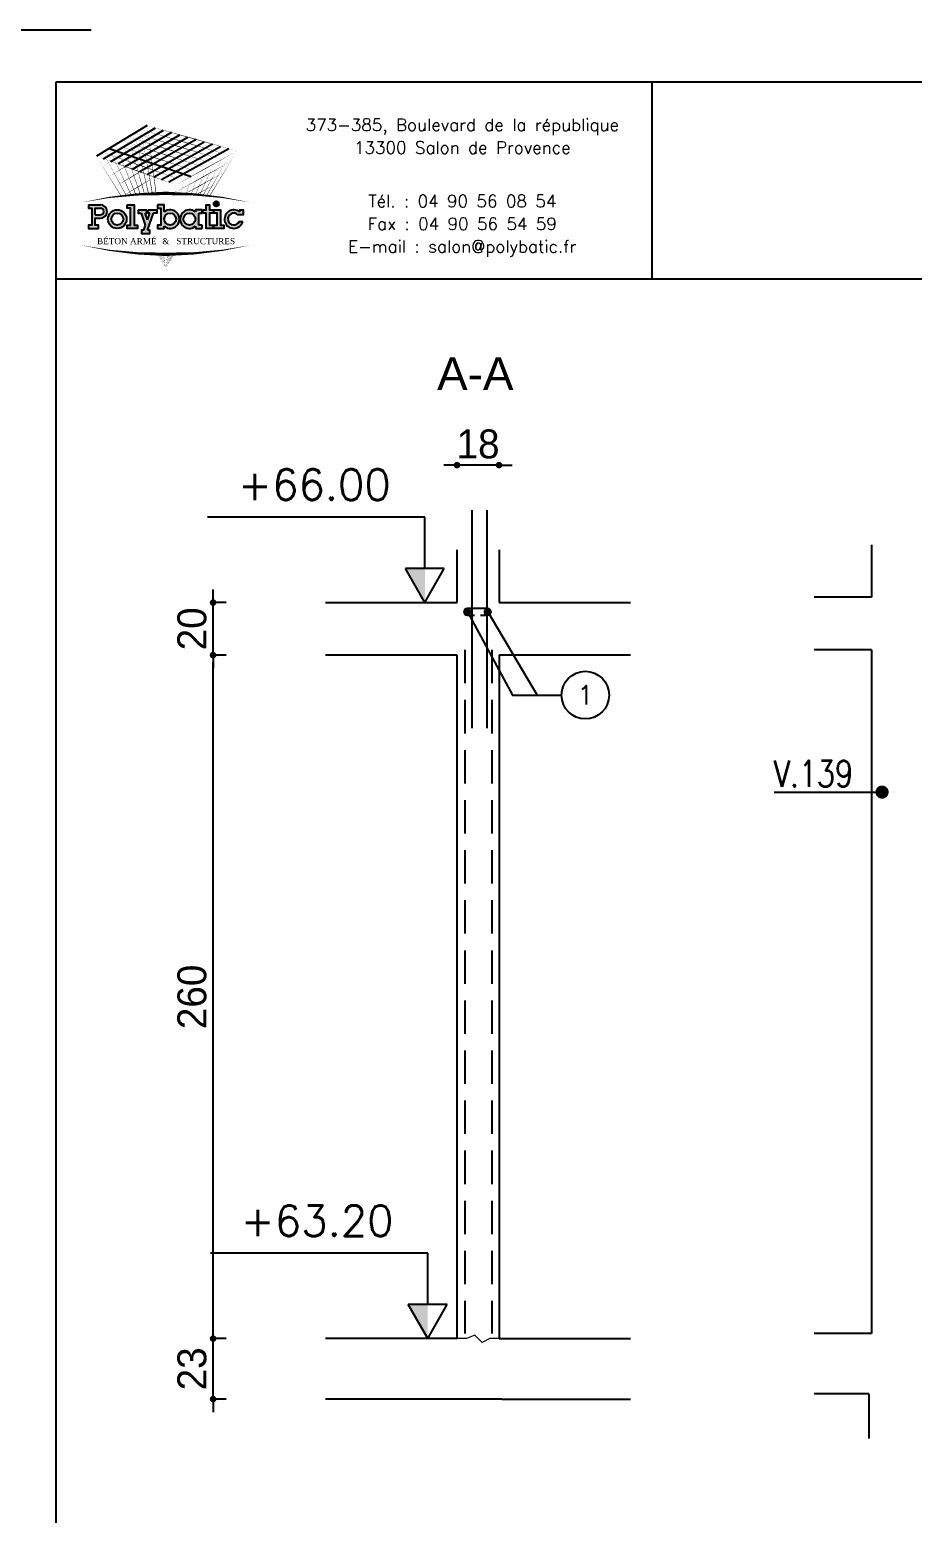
# Model space of a CAD drawing. Header units: metres. Extents: x -5618 to 118954, y -306 to 4637.
# Drawn here: x 88547 to 88883, y 1029 to 1594 of the extents above; entities that cross this region are included whole.
import ezdxf
from ezdxf.enums import TextEntityAlignment as Align

# ---------------------------------------------------------------- set-up
doc = ezdxf.new("R2010")
doc.units = ezdxf.units.M
doc.linetypes.add('CACHEX2', pattern=[19.049999999999997, 12.7, -6.35])
for name, color, linetype in [('COTATION', 1, 'Continuous'), ('GO-FER-HA', 140, 'Continuous'), ('GO-TEXTE', 9, 'Continuous'), ('K_ENT_M_Building_V.76', 7, 'Continuous'), ('STR_COTATION', 1, 'Continuous'), ('STR_VOI-POT', 6, 'Continuous')]:
    doc.layers.add(name, color=color, linetype=linetype)
doc.layers.add('Kofragna_forma', color=7, linetype='Continuous', lineweight=70)
doc.styles.add('GrDimensions', font='simplex.shx')
doc.styles.add('POLYBATIC', font='TIMES.TTF')
doc.styles.add('schéma', font='simplex.shx')
doc.styles.add('TEXTE', font='romans.shx')
doc.styles.add('TEXTE TS', font='romans.shx', dxfattribs={"width": 0.7, "oblique": 15})
doc.styles.add('TEXTEBA', font='ARIAL.TTF')
doc.dimstyles.new('COUPE-20', dxfattribs={"dimscale": 0.5, "dimtxt": 22, "dimasz": 5, "dimexe": 0.05, "dimexo": 0, "dimgap": 5, "dimtad": 1, "dimdec": 0, "dimdsep": 46, "dimtxsty": 'Standard', "dimblk1": 'DOT', "dimblk2": 'DOT', "dimsah": 1, "dimcen": 0, "dimdle": 150, "dimclrd": 1, "dimclre": 1, "dimclrt": 7, "dimadec": 0, "dimazin": 0, "dimtfac": 1, "dimtdec": 0, "dimtix": 1, "dimtmove": 2, "dimatfit": 3, "dimldrblk": 'DOT', "dimfxl": 0, "dimtvp": 1, "dimtolj": 1, "dimtzin": 0, "dimarcsym": 0})

# ---------------------------------------------------------------- blocks, each defined once
blk = doc.blocks.new('A$C492E529B')
h = blk.add_hatch(color=256)
h.paths.add_polyline_path([(-1.982500000000002, 0.1), (-2.082500000000003, 0.1), (-2.082500000000003, 0.2999999999999999), (-1.932500000000003, 0.2999999999999999, 1), (-1.932500000000003, 0.7), (-2.282500000000002, 0.7), (-2.282500000000001, 0.6), (-2.182500000000003, 0.6), (-2.182500000000003, 0.1), (-2.282500000000003, 0.1), (-2.282500000000004, -6.938893903907228e-18), (-1.982500000000003, -6.938893903907228e-18)])
h.paths.add_polyline_path([(-2.082500000000003, 0.3999999999999889), (-2.082500000000003, 0.6), (-1.932500000000003, 0.6, -1), (-1.932500000000003, 0.3999999999999999)], flags=16)
h = blk.add_hatch(color=256)
h.paths.add_polyline_path([(-1.157500000000001, 0.275, 1), (-1.707500000000001, 0.275, 1)])
h.paths.add_polyline_path([(-1.607500000000002, 0.275, -1), (-1.257500000000002, 0.275, -1)], flags=16)
for color, points in [(256, [(-0.9375, 0.7), (-1.137499999999999, 0.7000000000000001), (-1.137500000000001, 0.5999999999999999), (-1.0375, 0.6), (-1.0375, 0.09999999999999998), (-1.137500000000001, 0.09999999999999996), (-1.137499999999999, -4.163336342344337e-17), (-0.8375000000000021, -4.163336342344337e-17), (-0.8375000000000004, 0.09999999999999994), (-0.9374999999999982, 0.09999999999999998)]), (256, [(-0.3674999999999997, 0.45), (-0.2675000000000001, 0.45), (-0.2674999999999983, 0.55), (-0.5234481005020868, 0.55), (-0.5234481005020868, 0.45), (-0.4734481005020861, 0.45), (-0.5425000000000004, 0.2527088585773882), (-0.6115518994979148, 0.45), (-0.5615518994979141, 0.45), (-0.5615518994979141, 0.55), (-0.8175000000000008, 0.55), (-0.8175000000000008, 0.45), (-0.7175000000000011, 0.45), (-0.5954740502510436, 0.1013544292886954), (-0.6484481005020868, -0.04999999999999991), (-0.7175000000000011, -0.04999999999999991), (-0.7175000000000011, -0.1499999999999999), (-0.4675000000000011, -0.1499999999999999), (-0.4675000000000011, -0.04999999999999991), (-0.5424999999999986, -0.0499999999999999)]), (256, [(1.392500000000002, 0.55), (1.2925, 0.55), (1.2925, 0.7000000000000001), (1.192500000000003, 0.7000000000000001), (1.192500000000003, 0.55), (1.092500000000003, 0.55), (1.092500000000003, 0.45), (1.192500000000004, 0.45), (1.192500000000003, -6.938893903907228e-18), (1.392500000000002, -6.938893903907228e-18), (1.392500000000002, 0.1), (1.292500000000004, 0.1), (1.292500000000004, 0.45), (1.392500000000005, 0.45)]), (140, [(1.412500000000003, 0.7250000000000001, 1), (1.562500000000005, 0.7250000000000001, 1)]), (256, [(1.612500000000002, 0.55), (1.412500000000003, 0.55), (1.412500000000003, 0.45), (1.512500000000003, 0.45), (1.512500000000003, 0.1), (1.412500000000003, 0.09999999999999999), (1.412500000000003, -6.938893903907228e-18), (1.712500000000002, -6.938893903907228e-18), (1.7125, 0.09999999999999999), (1.612500000000002, 0.1)]), (256, [(2.129974487139162, 0.4), (2.282500000000004, 0.4), (2.282500000000002, 0.55), (2.182500000000005, 0.55), (2.182500000000003, 0.487132034355964, 3.359496397493009), (2.272075131106462, 0.2), (2.165613883008421, 0.2, -3.125801635094081)])]:
    blk.add_hatch(color=color).paths.add_polyline_path(points)
h = blk.add_hatch(color=256)
h.paths.add_polyline_path([(-0.04749999999999943, 0.4871320343559638), (-0.04749999999999766, 0.7000000000000001), (-0.2474999999999987, 0.7), (-0.2474999999999987, 0.6000000000000001), (-0.1474999999999991, 0.6000000000000001), (-0.1474999999999991, 0.1), (-0.2475000000000005, 0.09999999999999999), (-0.2474999999999987, -6.938893903907228e-18), (-0.04749999999999766, -1.387778780781446e-17), (-0.04749999999999943, 0.06286796564403607, 2.121320343559649)])
h.paths.add_polyline_path([(-0.04749999999999943, 0.275, -1), (0.3025000000000002, 0.275, -1)], flags=16)
h = blk.add_hatch(color=256)
h.paths.add_polyline_path([(1.072500000000003, 0.1), (0.9725000000000037, 0.1), (0.9725000000000037, 0.45), (1.072500000000003, 0.45), (1.072500000000003, 0.55), (0.872500000000004, 0.55), (0.872500000000004, 0.4871320343559638, 2.121320343559652), (0.872500000000004, 0.06286796564403632), (0.8725000000000058, -1.387778780781446e-17), (1.072500000000002, 0)])
h.paths.add_polyline_path([(0.5225000000000026, 0.275, -1), (0.8725000000000023, 0.275, -1)], flags=16)
for p, q in [((-0.5954740502510436, 0.101354429288693), (-0.7175000000000011, 0.45)), ((-0.5425000000000004, 0.2527088585773872), (-0.6115518994979148, 0.45)), ((-0.5425000000000004, -0.04999999999999991), (-0.3674999999999997, 0.45)), ((-0.5425000000000004, 0.2527088585773867), (-0.4734481005020861, 0.45)), ((0.872500000000004, 0.55), (0.872500000000004, 0.4871320343559638)), ((1.072500000000003, 0.55), (0.872500000000004, 0.55)), ((0.9725000000000037, 0.1), (0.9725000000000037, 0.45)), ((0.9725000000000037, 0.45), (1.072500000000003, 0.45)), ((1.072500000000003, 0.45), (1.072500000000003, 0.55)), ((-0.6484481005020868, -0.04999999999999991), (-0.5954740502510454, 0.1013544292886897)), ((0.872500000000004, 0.06286796564403632), (0.872500000000004, -6.938893903907228e-18)), ((1.072500000000003, 0.1), (0.9725000000000037, 0.1)), ((1.072500000000003, -6.938893903907228e-18), (1.072500000000003, 0.1)), ((2.165613883008421, 0.2), (2.272075131106462, 0.2)), ((0.872500000000004, -6.938893903907228e-18), (1.072500000000003, -6.938893903907228e-18))]:
    blk.add_line(p, q)
for points in [[(-2.282500000000002, 0.7), (-1.932500000000003, 0.7)], [(-2.282500000000002, 0.7), (-2.282500000000002, 0.6), (-2.182500000000003, 0.6), (-2.182500000000003, 0.1), (-2.282500000000002, 0.1), (-2.282500000000002, -6.938893903907228e-18), (-1.982500000000003, -6.938893903907228e-18), (-1.982500000000003, 0.1), (-2.082500000000003, 0.1), (-2.082500000000003, 0.2999999999999999), (-1.932500000000003, 0.2999999999999999)], [(-2.082500000000003, 0.3999999999999999), (-2.082500000000003, 0.6), (-1.932500000000003, 0.6)], [(-1.137499999999999, 0.7), (-0.9375, 0.7), (-0.9375, 0.09999999999999998), (-0.8375000000000004, 0.09999999999999994), (-0.8375000000000004, -4.163336342344337e-17), (-1.137499999999999, -4.163336342344337e-17), (-1.137499999999999, 0.09999999999999998), (-1.0375, 0.09999999999999998), (-1.0375, 0.6), (-1.137499999999999, 0.6), (-1.137499999999999, 0.7)], [(-0.8175000000000008, 0.55), (-0.5615518994979141, 0.55)], [(-0.8175000000000008, 0.55), (-0.8175000000000008, 0.45), (-0.7175000000000011, 0.45)], [(-0.6115518994979148, 0.45), (-0.5615518994979141, 0.45), (-0.5615518994979141, 0.55)], [(-0.5234481005020868, 0.55), (-0.2675000000000001, 0.55), (-0.2675000000000001, 0.45), (-0.3674999999999997, 0.45)], [(-0.4734481005020861, 0.45), (-0.5234481005020868, 0.45), (-0.5234481005020868, 0.55)], [(-0.2474999999999987, 0.7), (-0.2474999999999987, 0.6000000000000001), (-0.1474999999999991, 0.6000000000000001), (-0.1474999999999991, 0.1), (-0.2474999999999987, 0.1), (-0.2474999999999987, -6.938893903907228e-18), (-0.04749999999999943, -6.938893903907228e-18), (-0.04749999999999943, 0.06286796564403607)], [(-0.04749999999999943, 0.4871320343559638), (-0.04749999999999943, 0.7), (-0.2474999999999987, 0.7)], [(1.092500000000003, 0.55), (1.192500000000003, 0.55), (1.192500000000003, 0.7000000000000001), (1.292500000000002, 0.7000000000000001), (1.292500000000002, 0.55), (1.392500000000004, 0.55), (1.392500000000004, 0.45), (1.292500000000002, 0.45), (1.292500000000002, 0.1), (1.392500000000004, 0.1), (1.392500000000004, -6.938893903907228e-18), (1.192500000000003, -6.938893903907228e-18), (1.192500000000003, 0.45), (1.092500000000003, 0.45)], [(1.092500000000003, 0.45), (1.092500000000003, 0.55)], [(1.412500000000003, 0.45), (1.412500000000003, 0.55), (1.612500000000002, 0.55), (1.612500000000002, 0.1), (1.712500000000002, 0.1), (1.712500000000002, -6.938893903907228e-18), (1.412500000000003, -6.938893903907228e-18), (1.412500000000003, 0.1), (1.512500000000003, 0.1), (1.512500000000003, 0.45), (1.412500000000003, 0.45)], [(2.182500000000003, 0.487132034355964), (2.182500000000003, 0.55), (2.282500000000002, 0.55), (2.282500000000002, 0.4), (2.129974487139162, 0.4)], [(-2.082500000000003, 0.3999999999999999), (-1.932500000000003, 0.3999999999999999)], [(-0.6484481005020868, -0.04999999999999991), (-0.7175000000000011, -0.04999999999999991), (-0.7175000000000011, -0.1499999999999999), (-0.4675000000000011, -0.1499999999999999), (-0.4675000000000011, -0.04999999999999991), (-0.5425000000000004, -0.04999999999999991)]]:
    blk.add_lwpolyline(points)
for centre, radius in [((-1.432500000000001, 0.275), 0.275), ((-1.432500000000001, 0.275), 0.175), ((0.1275000000000013, 0.275), 0.175), ((0.6975000000000033, 0.275), 0.175)]:
    blk.add_circle(centre, radius)
at = {"color": 140}
blk.add_circle((1.487500000000004, 0.7250000000000001), 0.07500000000000107, dxfattribs=at)
for centre, radius, start, end in [((-1.932500000000003, 0.5), 0.2, 270, 90), ((-1.932500000000003, 0.5), 0.1, 270, 90), ((0.1275000000000013, 0.275), 0.275, 230.4788036413577, 129.5211963586423), ((0.6975000000000033, 0.275), 0.275, 50.47880364135766, 309.5211963586423), ((2.007500000000002, 0.275), 0.275, 50.47880364135766, 344.1733798681277), ((2.007500000000002, 0.275), 0.175, 45.58469140280684, 334.6230664748476)]:
    blk.add_arc(centre, radius, start, end)
blk = doc.blocks.new('POLYBATIC')
at = {"color": 140}
for p, q in [((-0.4296875000004547, 3.28125), (-1.601562500000455, 2.578125)), ((-1.434659090909463, 2.517755681818244), (-0.2414772727272521, 3.227982954545496)), ((-1.267755681818471, 2.457386363636374), (-0.05326704545473149, 3.174715909090992)), ((0.1349431818182438, 3.121448863636374), (-1.100852272727479, 2.397017045454504)), ((-1.308593750000455, 2.75390625), (0.5859375, 2.109375)), ((-0.933948863636715, 2.336647727272748), (0.323153409090537, 3.06818181818187)), ((-0.7670454545457233, 2.276278409090992), (0.5113636363635123, 3.014914772727252)), ((0.6995738636360329, 2.961647727272748), (-0.6001420454547315, 2.215909090909008)), ((-0.4332386363639671, 2.155539772727366), (0.8877840909092356, 2.908380681818244)), ((1.075994318181529, 2.855113636363626), (-0.2663352272729753, 2.095170454545496)), ((-0.09943181818198354, 2.034801136363626), (1.264204545454504, 2.801846590909008)), ((1.452414772727025, 2.748579545454504), (0.06747159090900823, 1.97443181818187))]:
    blk.add_line(p, q, dxfattribs=at)
for points in [[(-1.015625000000455, 2.9296875, 0.015625, 0, 0), (-0.4296875000004547, 3.28125, 0, 0, 0)], [(-0.8380681818182438, 2.87286931818187, 0.015625, 0, 0), (-0.2414772727272521, 3.227982954545496, 0, 0, 0)], [(0.283203125, 2.802734375, 0.015625, 0, 0), (-0.7226562500004547, 3.10546875, 0, 0, 0)], [(-0.3979455071712437, 1.710090152438511, 0.01404154563583916, 0, 0), (-0.7226562500004547, 3.10546875, 0, 0, 0)], [(-0.6605113636364877, 2.816051136363626, 0.015625, 0, 0), (-0.05326704545473149, 3.174715909090992, 0, 0, 0)], [(0.4443359375002274, 2.8955078125, 0.015625, 0, 0), (-0.5761718750004547, 3.193359375, 0, 0, 0)], [(-0.3091679367046254, 1.713523988177485, 0.01448156953465553, 0, 0), (-0.5761718750004547, 3.193359375, 0, 0, 0)], [(-0.4829545454547315, 2.759232954545496, 0.015625, 0, 0), (0.1349431818182438, 3.121448863636374, 0, 0, 0)], [(0.60546875, 2.98828125, 0.015625, 0, 0), (-0.4296875000004547, 3.28125, 0, 0, 0)], [(-0.2247129179731928, 1.715989555429132, 0.01490724232924596, 0, 0), (-0.4296875000004547, 3.28125, 0, 0, 0)], [(-1.601562500000455, 2.578125, 0, 0.015625, 0), (-1.015625000000455, 2.9296875, 0, 0, 0)], [(-1.434659090909463, 2.517755681818244, 0, 0.015625, 0), (-0.8380681818182438, 2.87286931818187, 0, 0, 0)], [(-0.3613281249997726, 2.431640625, 0.015625, 0, 0), (-1.308593750000455, 2.75390625, 0, 0, 0)], [(-0.8000544418000572, 1.683696661101635, 0.01214422228537064, 0, 0), (-1.308593750000455, 2.75390625, 0, 0, 0)], [(-1.267755681818471, 2.457386363636374, 0, 0.015625, 0), (-0.6605113636364877, 2.816051136363626, 0, 0, 0)], [(-0.2001953125, 2.5244140625, 0.015625, 0, 0), (-1.162109375000455, 2.841796875, 0, 0, 0)], [(-0.6921335829376858, 1.692528341469028, 0.01263800449243644, 0, 0), (-1.162109375000455, 2.841796875, 0, 0, 0)], [(-1.100852272727479, 2.397017045454504, 0, 0.015625, 0), (-0.4829545454547315, 2.759232954545496, 0, 0, 0)], [(-0.03906250000045475, 2.6171875, 0.015625, 0, 0), (-1.015625000000455, 2.9296875, 0, 0, 0)], [(-0.5892474188822234, 1.699752169851649, 0.0131193101882493, 0, 0), (-1.015625000000455, 2.9296875, 0, 0, 0)], [(-0.390625, 2.982954545454504, 0, 0.015625, 0), (-0.9232954545454959, 2.663352272727366, 0, 0, 0)], [(0.1220703125, 2.7099609375, 0.015625, 0, 0), (-0.8691406250004547, 3.017578125, 0, 0, 0)], [(-0.4912426523219438, 1.705550332218991, 0.01358734283786201, 0, 0), (-0.8691406250004547, 3.017578125, 0, 0, 0)], [(-0.3053977272729753, 2.702414772727366, 0.015625, 0, 0), (0.323153409090537, 3.06818181818187, 0, 0, 0)], [(-0.1278409090909918, 2.645596590909008, 0.015625, 0, 0), (0.5113636363635123, 3.014914772727252, 0, 0, 0)], [(0.04971590909099177, 2.588778409090992, 0.015625, 0, 0), (0.6995738636360329, 2.961647727272748, 0, 0, 0)], [(0.2272727272727479, 2.531960227272748, 0.015625, 0, 0), (0.8877840909092356, 2.908380681818244, 0, 0, 0)], [(1.2890625, 2.5, 0, 0.015625, 0), (0.283203125, 2.802734375, 0, 0, 0)], [(0.4048295454542767, 2.475142045454504, 0.015625, 0, 0), (1.075994318181529, 2.855113636363626, 0, 0, 0)], [(1.46484375, 2.59765625, 0, 0.015625, 0), (0.4443359375002274, 2.8955078125, 0, 0, 0)], [(0.5823863636364877, 2.41832386363626, 0.015625, 0, 0), (1.264204545454504, 2.801846590909008, 0, 0, 0)], [(1.640625000000227, 2.6953125, 0, 0.015625, 0), (0.60546875, 2.98828125, 0, 0, 0)], [(0.7599431818180165, 2.36150568181813, 0.015625, 0, 0), (1.452414772727025, 2.748579545454504, 0, 0, 0)], [(-0.68359375, 2.24609375, 0.015625, 0, 0), (-1.601562500000455, 2.578125, 0, 0, 0)], [(-1.031467709796289, 1.660411435280935, 0.01112380078447304, 0, 0), (-1.601562500000455, 2.578125, 0, 0, 0)], [(-1.455965909090764, 2.34375, 0, 0.015625, 0), (-0.9232954545454959, 2.663352272727366, 0, 0, 0)], [(-0.5224609375, 2.3388671875, 0.015625, 0, 0), (-1.455078125000455, 2.666015625, 0, 0, 0)], [(-0.9131357219118854, 1.673060752227684, 0.0116390314757204, 0, 0), (-1.455078125000455, 2.666015625, 0, 0, 0)], [(-1.310369318181984, 2.109375, 0, 0.015625, 0), (-0.8309659090909918, 2.397017045454504, 0, 0, 0)], [(-0.933948863636715, 2.336647727272748, 0, 0.015625, 0), (-0.3053977272729753, 2.702414772727366, 0, 0, 0)], [(-0.3515625, 2.684659090909008, 0, 0.015625, 0), (-0.8309659090909918, 2.397017045454504, 0, 0, 0)], [(-0.7670454545457233, 2.276278409090992, 0, 0.015625, 0), (-0.1278409090909918, 2.645596590909008, 0, 0, 0)], [(-0.6001420454547315, 2.215909090909008, 0, 0.015625, 0), (0.04971590909099177, 2.588778409090992, 0, 0, 0)], [(-0.4332386363639671, 2.155539772727366, 0, 0.015625, 0), (0.2272727272727479, 2.531960227272748, 0, 0, 0)], [(0.5859375, 2.109375, 0, 0.015625, 0), (-0.3613281249997726, 2.431640625, 0, 0, 0)], [(-0.2663352272729753, 2.095170454545496, 0, 0.015625, 0), (0.4048295454542767, 2.475142045454504, 0, 0, 0)], [(0.7617187500002274, 2.20703125, 0, 0.015625, 0), (-0.2001953125, 2.5244140625, 0, 0, 0)], [(-0.09943181818198354, 2.034801136363626, 0, 0.015625, 0), (0.5823863636364877, 2.41832386363626, 0, 0, 0)], [(0.9374999999995453, 2.3046875, 0, 0.015625, 0), (-0.03906250000045475, 2.6171875, 0, 0, 0)], [(1.11328125, 2.40234375, 0, 0.015625, 0), (0.1220703125, 2.7099609375, 0, 0, 0)], [(0.7810150218122089, 1.685348204963248, 0.00932677131755205, 0, 0), (1.11328125, 2.40234375, 0, 0, 0)], [(0.8522727272725206, 2.095170454545496, 0.015625, 0, 0), (1.491477272727025, 2.450284090909008, 0, 0, 0)], [(0.8650912233908912, 1.677752675667421, 0.01027809155415822, 0, 0), (1.2890625, 2.5, 0, 0, 0)], [(0.9374999999995453, 2.3046875, 0.015625, 0, 0), (1.640625000000227, 2.6953125, 0, 0, 0)], [(0.9418075391890852, 1.670138702828694, 0.01115810583063171, 0, 0), (1.46484375, 2.59765625, 0, 0, 0)], [(1.012016020391002, 1.662597747784957, 0.01197350437350787, 0, 0), (1.640625000000227, 2.6953125, 0, 0, 0)], [(-1.164772727272975, 1.875, 0, 0.015625, 0), (-0.738636363636715, 2.13068181818187, 0, 0, 0)], [(-0.3124999999997726, 2.386363636363626, 0, 0.015625, 0), (-0.738636363636715, 2.13068181818187, 0, 0, 0)], [(0.234375, 1.9140625, 0, 0.015625, 0), (-0.68359375, 2.24609375, 0, 0, 0)], [(-0.2734375, 2.08806818181813, 0, 0.015625, 0), (-0.6463068181817562, 1.864346590909008, 0, 0, 0)], [(0.41015625, 2.01171875, 0, 0.015625, 0), (-0.5224609375, 2.3388671875, 0, 0, 0)], [(0.06747159090900823, 1.97443181818187, 0, 0.015625, 0), (0.7599431818180165, 2.36150568181813, 0, 0, 0)], [(0.2130681818182438, 1.74005681818187, 0, 0.015625, 0), (0.8522727272725206, 2.095170454545496, 0, 0, 0)], [(0.234375, 1.9140625, 0, 0.015625, 0), (0.9374999999995453, 2.3046875, 0, 0, 0)], [(0.4740167860959446, 1.706460429945992, 0.005969104741541102, 0, 0), (0.5859375, 2.109375, 0, 0, 0)], [(0.5866968277300657, 1.699916449576676, 0.007180386554667803, 0, 0), (0.7617187500002274, 2.20703125, 0, 0, 0)], [(0.6885950454347949, 1.692796153361087, 0.008296831818832406, 0, 0), (0.9374999999995453, 2.3046875, 0, 0, 0)], [(0.7648212005681216, 1.884417712436971, 0.015625, 0, 0), (1.342329545454277, 2.20525568181813, 0, 0, 0)], [(-1.953125, 1.5078125, 0, 0.078125, -0.05384344768960826), (0, 1.71875, 0, 0, 0)], [(-1.019176136363967, 1.640625, 0, 0.015625, 0), (-0.6463068181817562, 1.864346590909008, 0, 0, 0)], [(-0.2343750000004547, 1.789772727272748, 0, 0.006380219183002012, 0), (-0.364879483288405, 1.711470037299478, 0, 0.006380219183002012, 0)], [(1.953125, 1.5078125, 0, 0.078125, 0.05384344768960826), (0, 1.71875, 0, 0, 0)], [(0.2101635290903232, 1.716335487573815, 0.003228196121244227, 0, 0), (0.234375, 1.9140625, 0, 0, 0)], [(0.3490664007761097, 1.712087584760297, 0.004654464702752464, 0, 0), (0.41015625, 2.01171875, 0, 0, 0)], [(0.4469534160696185, 1.707824498826653, 0.006931142164855608, 0.015625, 0), (0.7670454545452685, 1.885653409090992, 0, 0, 0)], [(0.6795939278408696, 1.674900666982467, 0.015625, 0, 0), (1.193181818181984, 1.960227272727366, 0, 0, 0)], [(0.9595825479204905, 1.668281339753776, 0.002934513941093933, 0, 0), (1.044034090909008, 1.715198863636374, 0, 0, 0)], [(-1.953125, 0.5234375, 0, 0.078125, 0.05384344768960826), (0, 0.3125, 0, 0, 0)], [(1.953125, 0.5234375, 0, 0.078125, -0.05384344768960826), (0, 0.3125, 0, 0, 0)], [(0, 0, 0, 0.003813184372856077, 0), (-0.195425699109137, 0.3145877107606339, 0, 0.003813184372856077, 0)], [(0, 0, 0, 0.003681835129602301, 0), (-0.1714354482223825, 0.3141065594943484, 0, 0.003681835129602301, 0)], [(0, 0, 0, 0.003559883067564705, 0), (-0.1490701034542781, 0.3137146953291676, 0, 0.003559883067564705, 0)], [(0, 0, 0, 0.003446298807918057, 0), (-0.1281592369196005, 0.3133977978450275, 0, 0.003446298807918057, 0)], [(0, 0, 0, 0.003340204242443637, 0), (-0.1085566378797012, 0.3131441477290764, 0, 0.003340204242443637, 0)], [(0, 0, 0, 0.00324084487628895, 0), (-0.09013599812169559, 0.312944083366574, 0, 0.00324084487628895, 0)], [(0, 0, 0, 0.00314756816438513, 0), (-0.07278751380135873, 0.312789586335839, 0, 0.00314756816438513, 0)], [(0, 0, 0, 0.003059806352468915, 0), (-0.05641517962362741, 0.3126739616427585, 0, 0.003059806352468915, 0)], [(0, 0, 0, 0.003059806352468926, 0), (-0.05641517962362741, 0.3126739616427585, 0, 0.003059806352468926, 0)], [(0, 0, 0, 0.002977062747662009, 0), (-0.04093461278057475, 0.3125915885044606, 0, 0.002977062747662009, 0)], [(0, 0, 0, 0.005103348149100338, 0), (0.03827511111785498, 0.3125800741324838, 0, 0.005103348149100338, 0)], [(0, 0, 0, 0.004857820584163759, 0), (0.06375889516698408, 0.3127222001055543, 0, 0.004857820584163759, 0)], [(0, 0, 0, 0.004635747574430795, 0), (0.08692026702033218, 0.3129129612740371, 0, 0.004635747574430795, 0)], [(0, 0, 0, 0.004433818568920311, 0), (0.1080743276174871, 0.3131384364301084, 0, 0.004433818568920311, 0)], [(0, 0, 0, 0.004249332961201733, 0), (0.1274799888360576, 0.3133883058886795, 0, 0.004249332961201733, 0)], [(0, 0, 0, 0.004080063185600645, 0), (0.1453522509866616, 0.3136548573932032, 0, 0.004080063185600645, 0)], [(0, 0, 0, 0.003924153640373415, 0), (0.1618713376651613, 0.3139322912297757, 0, 0.003924153640373415, 0)], [(0, 0, 0, 0.003780044831076442, 0), (0.1771896014565755, 0.3142162265830848, 0, 0.003780044831076442, 0)], [(0, 0, 0, 0.003646415603355052, 0), (0.1914368191760332, 0.314503345789376, 0, 0.003646415603355052, 0)]]:
    blk.add_lwpolyline(points, format="xyseb", dxfattribs=at)
at = {"color": 5, "xscale": 0.78125, "yscale": 0.78125, "zscale": 0.78125}
blk.add_blockref('A$C492E529B', (0, 0.9102189642169378), dxfattribs=at)
at = {"lineweight": 60, "style": 'POLYBATIC'}
for s, p in [('BÉTON ARMÉ', (-1.586656885245475, 0.546875)), ('STRUCTURES', (0.2401012856082616, 0.546875))]:
    blk.add_text(s, height=0.140625, dxfattribs=at).set_placement(p)
at = {"color": 140, "style": 'POLYBATIC'}
blk.add_text('&', height=0.140625, dxfattribs=at).set_placement((0, 0.546875), align=Align.CENTER)
blk = doc.blocks.new('ime')
at = {"layer": 'COTATION', "const_width": 2.5}
blk.add_lwpolyline([(1.25, 0, -1), (-1.25, 0, -1)], format="xyb", close=True, dxfattribs=at)
at = {"layer": 'COTATION'}
blk.add_lwpolyline([(41.09158464876236, 0), (0, 0)], dxfattribs=at)
at = {"layer": 'COTATION', "color": 7, "style": 'TEXTE TS', "width": 0.8}
blk.add_attdef('NAME', (9.079526555316988, 2), '', height=10, dxfattribs=at)
blk = doc.blocks.new('_DOT')
at = {"color": 0, "linetype": 'ByBlock'}
blk.add_line((-0.5, 0), (-1, 0), dxfattribs=at)
at = {"color": 0, "linetype": 'ByBlock', "const_width": 0.5}
blk.add_lwpolyline([(-0.25, 0, 1), (0.25, 0, 1)], format="xyb", close=True, dxfattribs=at)
blk = doc.blocks.new('*D1228')
at = {"layer": 'COTATION', "color": 1, "lineweight": -2, "ltscale": 4.5}
for p, q in [((88622.1596924307, 1095.78765058655), (88617.1346924307, 1095.78765058655)), ((88617.1596924307, 1098.28765058655), (88617.1596924307, 1100.78765058655)), ((88617.1596924307, 1072.78765058655), (88617.1596924307, 1095.78765058655)), ((88622.1596924307, 1072.78765058655), (88617.1346924307, 1072.78765058655)), ((88617.1596924307, 1070.28765058655), (88617.1596924307, 1067.78765058655))]:
    blk.add_line(p, q, dxfattribs=at)
at = {"layer": 'DEFPOINTS', "color": 0, "lineweight": -3, "ltscale": 4.5}
for p in [(88617.1596924307, 1095.78765058655), (88659.93332876673, 1095.78765058655), (88659.93332876673, 1072.78765058655)]:
    blk.add_point(p, dxfattribs=at)
at = {"layer": 'COTATION', "color": 1, "lineweight": -2, "ltscale": 4.5, "xscale": 2.5, "yscale": 2.5, "zscale": 2.5}
for p, rotation in [((88617.1596924307, 1095.78765058655), 270), ((88617.1596924307, 1072.78765058655), 90)]:
    blk.add_blockref('_DOT', p, dxfattribs=dict(at, rotation=rotation))
at = {"layer": 'COTATION', "color": 7, "lineweight": -3, "ltscale": 4.5, "insert": (88609.1596924307, 1084.287650586564), "char_height": 11, "attachment_point": 5, "rotation": 90}
blk.add_mtext('\\A1;23', dxfattribs=at)
blk = doc.blocks.new('*D1229')
at = {"layer": 'COTATION', "color": 1, "lineweight": -2, "ltscale": 4.5}
for p, q in [((88622.1596924307, 1355.787650586549), (88617.1346924307, 1355.787650586549)), ((88617.1596924307, 1098.28765058655), (88617.1596924307, 1353.287650586549)), ((88622.1596924307, 1095.78765058655), (88617.1346924307, 1095.78765058655))]:
    blk.add_line(p, q, dxfattribs=at)
at = {"layer": 'DEFPOINTS', "color": 0, "lineweight": -3, "ltscale": 4.5}
for p in [(88617.1596924307, 1355.787650586549), (88659.93332876673, 1355.787650586549), (88659.93332876673, 1095.78765058655)]:
    blk.add_point(p, dxfattribs=at)
at = {"layer": 'COTATION', "color": 1, "lineweight": -2, "ltscale": 4.5, "xscale": 2.5, "yscale": 2.5, "zscale": 2.5}
for p, rotation in [((88617.1596924307, 1355.787650586549), 90), ((88617.1596924307, 1095.78765058655), 270)]:
    blk.add_blockref('_DOT', p, dxfattribs=dict(at, rotation=rotation))
at = {"layer": 'COTATION', "color": 7, "lineweight": -3, "ltscale": 4.5, "insert": (88609.1596924307, 1225.787650586564), "char_height": 11, "attachment_point": 5, "rotation": 90}
blk.add_mtext('\\A1;260', dxfattribs=at)
blk = doc.blocks.new('*D1230')
at = {"layer": 'COTATION', "color": 1, "lineweight": -2, "ltscale": 4.5}
for p, q in [((88617.1596924307, 1378.29015058663), (88617.1596924307, 1380.79015058663)), ((88622.1596924307, 1375.79015058663), (88617.1346924307, 1375.79015058663)), ((88617.1596924307, 1355.787650586549), (88617.1596924307, 1375.79015058663)), ((88622.1596924307, 1355.787650586549), (88617.1346924307, 1355.787650586549)), ((88617.1596924307, 1353.287650586549), (88617.1596924307, 1350.787650586549))]:
    blk.add_line(p, q, dxfattribs=at)
at = {"layer": 'DEFPOINTS', "color": 0, "lineweight": -3, "ltscale": 4.5}
for p in [(88617.1596924307, 1375.79015058663), (88659.93332876673, 1375.79015058663), (88659.93332876673, 1355.787650586549)]:
    blk.add_point(p, dxfattribs=at)
at = {"layer": 'COTATION', "color": 1, "lineweight": -2, "ltscale": 4.5, "xscale": 2.5, "yscale": 2.5, "zscale": 2.5}
for p, rotation in [((88617.1596924307, 1375.79015058663), 270), ((88617.1596924307, 1355.787650586549), 90)]:
    blk.add_blockref('_DOT', p, dxfattribs=dict(at, rotation=rotation))
at = {"layer": 'COTATION', "color": 7, "lineweight": -3, "ltscale": 4.5, "insert": (88609.1596924307, 1365.788900586604), "char_height": 11, "attachment_point": 5, "rotation": 90}
blk.add_mtext('\\A1;20', dxfattribs=at)
blk = doc.blocks.new('*D1231')
at = {"layer": 'DEFPOINTS', "color": 0, "lineweight": -3, "ltscale": 4.5}
for p in [(88709.93332876673, 1428.066610332283), (88709.93332876673, 1395.790150586629, 187.688179425467), (88725.93332876673, 1395.790150586629, 187.688179425467)]:
    blk.add_point(p, dxfattribs=at)
at = {"layer": 'STR_COTATION', "color": 1, "lineweight": -2, "ltscale": 4.5}
for p, q in [((88707.43332876673, 1428.066610332283), (88704.93332876673, 1428.066610332283)), ((88709.93332876673, 1428.07888971414), (88709.93332876673, 1428.091610332283)), ((88725.93332876673, 1428.066610332283), (88709.93332876673, 1428.066610332283)), ((88725.93332876673, 1428.07888971414), (88725.93332876673, 1428.091610332283)), ((88728.43332876673, 1428.066610332283), (88730.93332876673, 1428.066610332283))]:
    blk.add_line(p, q, dxfattribs=at)
at = {"layer": 'STR_COTATION', "color": 1, "lineweight": -2, "ltscale": 4.5, "xscale": 2.5, "yscale": 2.5, "zscale": 2.5}
blk.add_blockref('_DOT', (88709.93332876673, 1428.066610332283), dxfattribs=at)
at = {"layer": 'STR_COTATION', "color": 1, "lineweight": -2, "ltscale": 4.5, "xscale": 2.5, "yscale": 2.5, "zscale": 2.5, "rotation": 180}
blk.add_blockref('_DOT', (88725.93332876673, 1428.066610332283), dxfattribs=at)
at = {"layer": 'STR_COTATION', "color": 7, "lineweight": -3, "ltscale": 4.5, "insert": (88717.93332876673, 1436.066610332283), "char_height": 11, "attachment_point": 5}
blk.add_mtext('\\A1;18', dxfattribs=at)

msp = doc.modelspace()

# ---------------------------------------------------------------- linework, layer by layer
at = {"color": 7, "linetype": 'Continuous', "lineweight": -3}
for p, q in [((88705.10558074384, 1388.79015058663, 187.688179425467), (88690.35538139143, 1388.79015058663, 187.688179425467)), ((88697.73048106764, 1375.79015058663, 187.688179425467), (88690.35538139143, 1388.79015058663, 187.688179425467)), ((88705.10558074384, 1388.79015058663, 187.688179425467), (88690.35538139143, 1388.79015058663, 187.688179425467)), ((88697.73048106764, 1375.79015058663, 187.688179425467), (88690.35538139143, 1388.79015058663, 187.688179425467)), ((88697.73048106764, 1375.79015058663, 187.688179425467), (88705.10558074384, 1388.79015058663, 187.688179425467)), ((88697.73048106764, 1375.79015058663, 187.688179425467), (88705.10558074384, 1388.79015058663, 187.688179425467)), ((88706.16268283682, 1108.78765058655, 187.688179425467), (88691.41248348441, 1108.78765058655, 187.688179425467)), ((88698.78758316062, 1095.78765058655, 187.688179425467), (88691.41248348441, 1108.78765058655, 187.688179425467)), ((88706.16268283682, 1108.78765058655, 187.688179425467), (88691.41248348441, 1108.78765058655, 187.688179425467)), ((88698.78758316062, 1095.78765058655, 187.688179425467), (88691.41248348441, 1108.78765058655, 187.688179425467)), ((88698.78758316062, 1095.78765058655, 187.688179425467), (88706.16268283682, 1108.78765058655, 187.688179425467)), ((88698.78758316062, 1095.78765058655, 187.688179425467), (88706.16268283682, 1108.78765058655, 187.688179425467))]:
    msp.add_line(p, q, dxfattribs=at)
for points in [[(88537.40918546147, 1560.380032621051), (88537.4091854908, 1593.710032620892), (88570.739185491, 1593.710032620892)], [(88784.0511854908, 1573.712032621337), (88784.05306558358, 1498.770789378399)], [(89917.26918546064, 1498.770789378399), (88557.40718549094, 1498.770789378399)]]:
    msp.add_lwpolyline(points)
msp.add_lwpolyline([(88557.40718549094, 1573.712032621337), (88557.40718549094, 623.8090326208218), (89917.26918546064, 623.8090326208218), (89917.26918546064, 1573.712032621337)], close=True)
at = {"lineweight": 18, "elevation": 187.688179425467}
msp.add_lwpolyline([(88725.93332876673, 1095.78765058655), (88722.4683884661, 1095.78765058655), (88719.44591773622, 1094.363862994105), (88716.69823979732, 1097.13496921512), (88713.53838517034, 1095.78765058655), (88709.93332876673, 1095.78765058655)], dxfattribs=at)
at = {"color": 7, "linetype": 'Continuous', "lineweight": -3}
for points in [[(88690.35538139143, 1388.79015058663, 187.688179425467), (88697.73048106764, 1375.79015058663, 187.688179425467), (88697.73048106764, 1388.75733372271, 187.688179425467)], [(88690.35538139143, 1388.79015058663, 187.688179425467), (88697.73048106764, 1375.79015058663, 187.688179425467), (88697.73048106764, 1388.75733372271, 187.688179425467)], [(88691.41248348441, 1108.78765058655, 187.688179425467), (88698.78758316062, 1095.78765058655, 187.688179425467), (88698.78758316062, 1108.754833722631, 187.688179425467)], [(88691.41248348441, 1108.78765058655, 187.688179425467), (88698.78758316062, 1095.78765058655, 187.688179425467), (88698.78758316062, 1108.754833722631, 187.688179425467)]]:
    msp.add_solid(points, dxfattribs=at)
at = {"layer": 'GO-FER-HA', "elevation": 93.84408971273349}
for points in [[(88713.94070646167, 1372.223148264985), (88731.08807096095, 1340.590890124023), (88749.67425500351, 1340.590890124023)], [(88721.64125367039, 1372.223148264985), (88740.42004499421, 1340.590890124023), (88749.67425500354, 1340.590890124023)]]:
    msp.add_lwpolyline(points, dxfattribs=at)
at = {"layer": 'GO-FER-HA'}
msp.add_circle((88758.73101763838, 1340.590890124023, 93.84408971273349), 9.05676263485475, dxfattribs=at)
at = {"layer": 'K_ENT_M_Building_V.76', "color": 30, "linetype": 'Continuous', "lineweight": -3}
for p, q in [((88691.23048106764, 1408.29015058663, 187.688179425467), (88615.08762392477, 1408.29015058663, 187.688179425467)), ((88691.23048106764, 1408.29015058663, 187.688179425467), (88615.08762392477, 1408.29015058663, 187.688179425467)), ((88697.73048106764, 1408.29015058663, 187.688179425467), (88691.23048106764, 1408.29015058663, 187.688179425467)), ((88697.73048106764, 1408.29015058663, 187.688179425467), (88691.23048106764, 1408.29015058663, 187.688179425467)), ((88697.73048106764, 1388.79015058663, 187.688179425467), (88697.73048106764, 1408.29015058663, 187.688179425467)), ((88697.73048106764, 1388.79015058663, 187.688179425467), (88697.73048106764, 1408.29015058663, 187.688179425467)), ((88692.28758316062, 1128.28765058655, 187.688179425467), (88616.14472601775, 1128.28765058655, 187.688179425467)), ((88692.28758316062, 1128.28765058655, 187.688179425467), (88616.14472601775, 1128.28765058655, 187.688179425467)), ((88698.78758316062, 1128.28765058655, 187.688179425467), (88692.28758316062, 1128.28765058655, 187.688179425467)), ((88698.78758316062, 1128.28765058655, 187.688179425467), (88692.28758316062, 1128.28765058655, 187.688179425467)), ((88698.78758316062, 1108.78765058655, 187.688179425467), (88698.78758316062, 1128.28765058655, 187.688179425467)), ((88698.78758316062, 1108.78765058655, 187.688179425467), (88698.78758316062, 1128.28765058655, 187.688179425467))]:
    msp.add_line(p, q, dxfattribs=at)
at = {"layer": 'Kofragna_forma', "color": 4, "lineweight": -3}
for p, q in [((88709.93332876673, 1375.79015058663, 187.688179425467), (88709.93332876673, 1395.790150586629, 187.688179425467)), ((88725.93332876673, 1395.790150586629, 187.688179425467), (88725.93332876673, 1375.79015058663, 187.688179425467)), ((88867.5150768002, 1397.790150586869, 281.5322691381999), (88867.5150768002, 1377.790150586871, 281.5322691381999)), ((88659.93332876673, 1375.79015058663, 187.688179425467), (88709.93332876673, 1375.79015058663, 187.688179425467)), ((88725.93332876673, 1375.79015058663, 281.5322691381999), (88775.93332876673, 1375.79015058663, 281.5322691381999)), ((88867.5150723951, 1377.790150586871, 281.5322691381999), (88845.72188877754, 1377.790150586871, 281.5322691381999)), ((88709.93332876673, 1355.787650586549, 187.688179425467), (88659.93332876673, 1355.787650586549, 187.688179425467)), ((88709.93332876673, 1095.78765058655, 187.688179425467), (88709.93332876673, 1355.787650586549, 187.688179425467)), ((88725.93332876673, 1355.78765058655, 187.688179425467), (88725.93332876673, 1095.78765058655, 187.688179425467)), ((88775.93332876673, 1355.78765058655, 281.5322691381999), (88725.93332876673, 1355.78765058655, 281.5322691381999)), ((88867.5150723951, 1357.790150586871, 281.5322691381999), (88845.72188877754, 1357.790150586871, 281.5322691381999)), ((88867.5150768002, 1357.790150586871, 281.5322691381999), (88867.5150768002, 1158.787650586791, 281.5322691381999)), ((88867.51392009776, 1158.787650586791, 281.5322691381999), (88867.51392009774, 1097.787650586791, 281.5322691381999)), ((88709.93332876673, 1095.78765058655, 187.688179425467), (88659.93332876673, 1095.78765058655, 187.688179425467)), ((88725.93332876673, 1095.78765058655, 187.688179425467), (88775.93332876673, 1095.78765058655, 187.688179425467)), ((88867.5150723951, 1097.787650586791, 281.5322691381999), (88845.72188877754, 1097.787650586791, 281.5322691381999)), ((88866.5150723951, 1074.787650586791, 281.5322691381999), (88845.72188877754, 1074.787650586791, 281.5322691381999)), ((88866.51392009774, 1074.787650586792, 281.5322691381999), (88866.51392009776, 1057.787650586791, 281.5322691381999)), ((88726.93332876673, 1072.78765058655, 187.688179425467), (88659.93332876673, 1072.78765058655, 187.688179425467)), ((88726.93332876673, 1072.78765058655, 187.688179425467), (88775.93332876673, 1072.78765058655, 187.688179425467))]:
    msp.add_line(p, q, dxfattribs=at)
at = {"layer": 'STR_VOI-POT', "color": 3}
for p, q in [((88715.55003463179, 1410.961880151105, 281.5322691381999), (88715.55006804246, 1327.961880151111, 281.5322691381999)), ((88721.27012854499, 1410.961880151105, 281.5322691381999), (88721.27009513431, 1327.961880151111, 281.5322691381999))]:
    msp.add_line(p, q, dxfattribs=at)
at = {"layer": 'STR_VOI-POT', "const_width": 1.44, "elevation": 93.84408971273349}
for points in [[(88713.22070646167, 1372.223148264985, -1), (88714.66070646167, 1372.223148264985, -1)], [(88720.77223853956, 1372.223148264985, -1), (88722.21223853956, 1372.223148264985, -1)]]:
    msp.add_lwpolyline(points, format="xyb", close=True, dxfattribs=at)
at = {"layer": 'STR_VOI-POT', "elevation": 93.84408971273349}
msp.add_lwpolyline([(88716.55565171145, 1370.915675640035), (88713.94070646164, 1370.915675640035, -0.414213562373095), (88712.6332338367, 1372.223148264985), (88712.6332338367, 1372.308245317902, -0.414213562373095), (88713.94070646164, 1373.615717942857), (88721.49223853956, 1373.615717942857, -0.4319950440242252), (88722.79971116452, 1372.223148264985), (88722.7997111645, 1372.223148264985, -0.414213562373095), (88721.49223853956, 1370.915675640035), (88718.87729328967, 1370.915675640035)], format="xyb", dxfattribs=at)
at = {"layer": 'STR_VOI-POT', "color": 1, "linetype": 'CACHEX2', "elevation": 281.5322691381999}
for points in [[(88712.96003148978, 1357.787650586791), (88712.95927996133, 1097.787650586791)], [(88723.22598118539, 1357.787650586791), (88723.22522965693, 1097.787650586791)]]:
    msp.add_lwpolyline(points, dxfattribs=at)

# ---------------------------------------------------------------- block references
at = {"xscale": 16.49835000000894, "yscale": 16.49834999989253, "zscale": 16.49835000000003}
msp.add_blockref('POLYBATIC', (88599.17611251166, 1503.089311364299), dxfattribs=at)
at = {"layer": 'COTATION'}
ref = msp.add_blockref('ime', (88871.5830084082, 1303.687696369565, 281.5322691381999), dxfattribs=dict(at, xscale=-1))
ref.add_attrib('NAME', 'V.139', (88830.36914005734, 1305.687696369565, 281.5322691381999), dxfattribs={"color": 7, "height": 10, "style": 'TEXTE TS', "width": 0.8})

# ---------------------------------------------------------------- texts
at = {"style": 'schéma'}
for s, p in [('373-385, Boulevard de la république', (88711.93183593662, 1555.175769326586)), ('13300 Salon de Provence', (88711.93183593662, 1546.545396408375)), ('Tél. : 04 90 56 08 54', (88711.93183593662, 1526.162278482766)), ('Fax : 04 90 56 54 59', (88711.93183593662, 1517.531905564905)), ('E-mail : salon@polybatic.fr', (88711.93183593662, 1508.901532646345))]:
    msp.add_text(s, height=4.6662, dxfattribs=at).set_placement(p, align=Align.CENTER)
at = {"layer": 'GO-FER-HA', "style": 'TEXTE'}
msp.add_text('1', height=7.199999999999999, dxfattribs=at).set_placement((88758.7310176384, 1340.590890124023, 93.84408971273349), align=Align.MIDDLE_CENTER)
at = {"layer": 'GO-TEXTE', "style": 'TEXTEBA'}
msp.add_text('A-A', height=12.49708794321094, dxfattribs=at).set_placement((88702.33624414232, 1456.619519071944, 187.688179425467))
at = {"layer": 'K_ENT_M_Building_V.76', "color": 0, "linetype": 'Continuous', "lineweight": -3, "char_height": 11.7, "attachment_point": 9, "style": 'GrDimensions'}
for s, insert in [('+66.00', (88684.73048106764, 1414.79015058663, 187.688179425467)), ('\\A1;+63.20', (88685.78758316062, 1134.78765058655, 187.688179425467))]:
    msp.add_mtext(s, dxfattribs=dict(at, insert=insert))

# ---------------------------------------------------------------- dimensions: what is measured, and where the dimension line sits
at = {"layer": 'COTATION', "lineweight": -3, "ltscale": 4.5}
for base, p1, p2, picture, middle in [((88617.1596924307, 1375.79015058663, 93.84408971273348), (88659.93332876673, 1355.787650586549, 93.84408971273348), (88659.93332876673, 1375.79015058663, 93.84408971273348), '*D1230', (88609.1596924307, 1365.788900586604, 93.84408971273348)), ((88617.1596924307, 1355.787650586549, 93.84408971273348), (88659.93332876673, 1095.78765058655, 93.84408971273348), (88659.93332876673, 1355.787650586549, 93.84408971273348), '*D1229', (88609.1596924307, 1225.787650586564, 93.84408971273348)), ((88617.1596924307, 1095.78765058655, 93.84408971273348), (88659.93332876673, 1072.78765058655, 93.84408971273348), (88659.93332876673, 1095.78765058655, 93.84408971273348), '*D1228', (88609.1596924307, 1084.287650586564, 93.84408971273348))]:
    dim = msp.add_linear_dim(base=base, p1=p1, p2=p2, angle=90, dimstyle='COUPE-20', dxfattribs=at)
    dim.commit()
    dim.dimension.update_dxf_attribs({"geometry": picture, "text_midpoint": middle})
at = {"layer": 'STR_COTATION', "lineweight": -3, "ltscale": 4.5}
dim = msp.add_linear_dim(base=(88709.93332876673, 1428.066610332283), p1=(88725.93332876673, 1395.790150586629, 187.688179425467), p2=(88709.93332876673, 1395.790150586629, 187.688179425467), angle=180, text='18', dimstyle='COUPE-20', override={"dimfxl": 0.1}, dxfattribs=at)
dim.commit()
dim.dimension.update_dxf_attribs({"geometry": '*D1231', "text_midpoint": (88717.93332876673, 1436.066610332283)})

doc.saveas('drawing.dxf')
